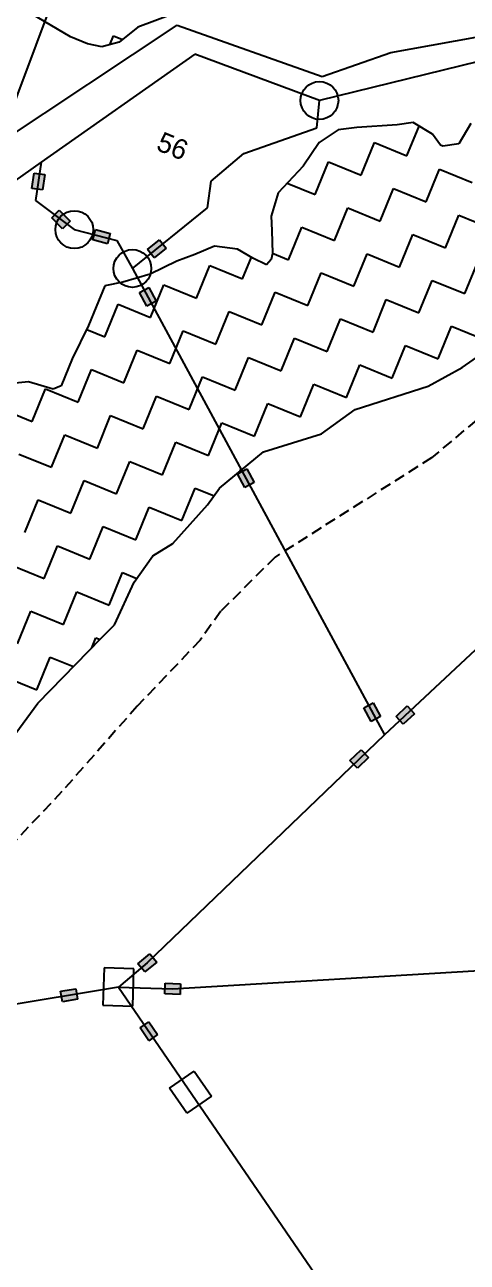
# Model space of a CAD drawing. Header units: metres. Extents: x 318181 to 320500, y 1884939 to 1886512.
# Drawn here: x 319774 to 319977, y 1885584 to 1886151 of the extents above; entities that cross this region are included whole.
import ezdxf

# ---------------------------------------------------------------- set-up
doc = ezdxf.new("R2010")
doc.units = ezdxf.units.M
doc.linetypes.add('DASHED', pattern=[0.75, 0.5, -0.25])
for name, color, linetype in [('LINE_FOOTPATH', 1, 'DASHED'), ('POLY_HATCH', 12, 'Continuous'), ('POLY_PARCEL', 6, 'Continuous'), ('POLY_WATER', 4, 'Continuous'), ('SYM_STONE', 1, 'Continuous'), ('TEXT_PARCEL', 7, 'Continuous')]:
    doc.layers.add(name, color=color, linetype=linetype)
doc.styles.add('TEXT_MAP', font='')
doc.styles.get('TEXT_MAP').set_extended_font_data('Kruti Dev 050')

msp = doc.modelspace()

# ---------------------------------------------------------------- hatches: boundary and pattern name
for points in [[(319777.63, 1886076.48), (319782.47, 1886075.76), (319783.5, 1886082.77), (319778.66, 1886083.48)], [(319790.16, 1886066.42), (319786.68, 1886062.98), (319791.66, 1886057.95), (319795.14, 1886061.39)], [(319812.34, 1886051.09), (319813.56, 1886055.83), (319806.7, 1886057.6), (319805.48, 1886052.85)], [(319830.57, 1886048.44), (319833.64, 1886044.63), (319839.15, 1886049.08), (319836.08, 1886052.89)], [(319831.19, 1886031), (319826.88, 1886028.67), (319830.25, 1886022.44), (319834.56, 1886024.77)], [(319875.16, 1885939.34), (319879.47, 1885941.67), (319876.11, 1885947.9), (319871.8, 1885945.57)], [(319933.18, 1885832.01), (319937.49, 1885834.34), (319934.12, 1885840.57), (319929.81, 1885838.24)], [(319944.55, 1885834.33), (319947.89, 1885830.75), (319953.07, 1885835.58), (319949.72, 1885839.16)], [(319931.93, 1885815.58), (319928.53, 1885819.11), (319923.43, 1885814.2), (319926.83, 1885810.67)], [(319826.23, 1885720.95), (319829.38, 1885717.2), (319834.81, 1885721.75), (319831.66, 1885725.5)], [(319838.66, 1885712.02), (319838.49, 1885707.12), (319845.57, 1885706.88), (319845.73, 1885711.78)], [(319798.54, 1885704.66), (319797.74, 1885709.49), (319790.75, 1885708.33), (319791.56, 1885703.5)], [(319831.22, 1885694.3), (319827.18, 1885691.53), (319831.19, 1885685.69), (319835.23, 1885688.46)]]:
    msp.add_hatch(color=256).paths.add_polyline_path(points)

# ---------------------------------------------------------------- linework, layer by layer
for p, q in [((319777.63, 1886076.48), (319778.66, 1886083.48)), ((319778.66, 1886083.48), (319783.5, 1886082.77)), ((319783.5, 1886082.77), (319782.47, 1886075.76)), ((319782.47, 1886075.76), (319777.63, 1886076.48)), ((319786.68, 1886062.98), (319790.16, 1886066.42)), ((319790.16, 1886066.42), (319795.14, 1886061.39)), ((319791.66, 1886057.95), (319786.68, 1886062.98)), ((319795.14, 1886061.39), (319791.66, 1886057.95)), ((319805.48, 1886052.85), (319806.7, 1886057.6)), ((319806.7, 1886057.6), (319813.56, 1886055.83)), ((319812.34, 1886051.09), (319805.48, 1886052.85)), ((319813.56, 1886055.83), (319812.34, 1886051.09)), ((319830.57, 1886048.44), (319836.08, 1886052.89)), ((319836.08, 1886052.89), (319839.15, 1886049.08)), ((319833.64, 1886044.63), (319830.57, 1886048.44)), ((319839.15, 1886049.08), (319833.64, 1886044.63)), ((319826.88, 1886028.67), (319831.19, 1886031)), ((319831.19, 1886031), (319834.56, 1886024.77)), ((319830.25, 1886022.44), (319826.88, 1886028.67)), ((319834.56, 1886024.77), (319830.25, 1886022.44)), ((319871.8, 1885945.57), (319876.11, 1885947.9)), ((319875.16, 1885939.34), (319871.8, 1885945.57)), ((319876.11, 1885947.9), (319879.47, 1885941.67)), ((319879.47, 1885941.67), (319875.16, 1885939.34)), ((319929.81, 1885838.24), (319934.12, 1885840.57)), ((319933.18, 1885832.01), (319929.81, 1885838.24)), ((319934.12, 1885840.57), (319937.49, 1885834.34)), ((319944.55, 1885834.33), (319949.72, 1885839.16)), ((319949.72, 1885839.16), (319953.07, 1885835.58)), ((319937.49, 1885834.34), (319933.18, 1885832.01)), ((319947.89, 1885830.75), (319944.55, 1885834.33)), ((319953.07, 1885835.58), (319947.89, 1885830.75)), ((319923.43, 1885814.2), (319928.53, 1885819.11)), ((319926.83, 1885810.67), (319923.43, 1885814.2)), ((319931.93, 1885815.58), (319926.83, 1885810.67)), ((319928.53, 1885819.11), (319931.93, 1885815.58)), ((319826.23, 1885720.95), (319831.66, 1885725.5)), ((319831.66, 1885725.5), (319834.81, 1885721.75)), ((319829.38, 1885717.2), (319826.23, 1885720.95)), ((319834.81, 1885721.75), (319829.38, 1885717.2)), ((319838.49, 1885707.12), (319838.66, 1885712.02)), ((319838.66, 1885712.02), (319845.73, 1885711.78)), ((319845.73, 1885711.78), (319845.57, 1885706.88)), ((319790.75, 1885708.33), (319797.74, 1885709.49)), ((319791.56, 1885703.5), (319790.75, 1885708.33)), ((319797.74, 1885709.49), (319798.54, 1885704.66)), ((319845.57, 1885706.88), (319838.49, 1885707.12)), ((319798.54, 1885704.66), (319791.56, 1885703.5)), ((319827.18, 1885691.53), (319831.22, 1885694.3)), ((319831.19, 1885685.69), (319827.18, 1885691.53)), ((319831.22, 1885694.3), (319835.23, 1885688.46)), ((319835.23, 1885688.46), (319831.19, 1885685.69))]:
    msp.add_line(p, q)
for centre in [(319909.44, 1886116.76), (319797.05, 1886057.55), (319823.68, 1886039.74)]:
    msp.add_circle(centre, 8.66)
at = {"layer": 'LINE_FOOTPATH', "ltscale": 10}
for p, q in [((320015.84, 1885999.16), (319960.83, 1885952.93)), ((319960.83, 1885952.93), (319889.12, 1885907.44)), ((319889.12, 1885907.44), (319864.23, 1885882.56)), ((319864.23, 1885882.56), (319854.79, 1885869.36)), ((319854.79, 1885869.36), (319825.94, 1885839.08)), ((319825.94, 1885839.08), (319791.35, 1885799.93)), ((319791.35, 1885799.93), (319746.1, 1885751.82))]:
    msp.add_line(p, q, dxfattribs=at)
at = {"layer": 'POLY_HATCH'}
for p, q in [((319851.97, 1886159.97), (319826.19, 1886150.35)), ((319795.23, 1886145.93), (319777.47, 1886156.51)), ((319826.19, 1886150.35), (319817.55, 1886143.47)), ((319803.08, 1886142.72), (319795.23, 1886145.93)), ((319809.59, 1886141.32), (319803.08, 1886142.72)), ((319817.55, 1886143.47), (319809.59, 1886141.32)), ((319917.96, 1886103.29), (319909.25, 1886097.57)), ((319926.55, 1886104.42), (319917.96, 1886103.29)), ((319945, 1886105.57), (319926.55, 1886104.42)), ((319952.38, 1886106.61), (319945, 1886105.57)), ((319961.22, 1886101.27), (319952.38, 1886106.61)), ((319978.9, 1886106.22), (319973.35, 1886096.89)), ((319909.25, 1886097.57), (319901.9, 1886086.67)), ((319964.97, 1886096.26), (319961.22, 1886101.27)), ((319965.97, 1886095.85), (319964.97, 1886096.26)), ((319973.35, 1886096.89), (319965.97, 1886095.85)), ((319901.9, 1886086.67), (319890.55, 1886074.5)), ((319890.55, 1886074.5), (319887.28, 1886063.66)), ((319887.28, 1886063.66), (319887.54, 1886057.18)), ((319887.54, 1886057.18), (319887.86, 1886046.62)), ((319861.37, 1886049.91), (319852.27, 1886046.09)), ((319871.82, 1886048.53), (319861.37, 1886049.91)), ((319878.88, 1886044.5), (319871.82, 1886048.53)), ((319887.86, 1886046.62), (319887.35, 1886043.93)), ((319844.07, 1886043.06), (319831.77, 1886037.08)), ((319852.27, 1886046.09), (319844.07, 1886043.06)), ((319885.13, 1886041.36), (319878.88, 1886044.5)), ((319887.35, 1886043.93), (319885.13, 1886041.36)), ((319831.77, 1886037.08), (319819.27, 1886033.48)), ((319811.05, 1886031.82), (319807.1, 1886022.14)), ((319819.27, 1886033.48), (319811.05, 1886031.82)), ((319807.1, 1886022.14), (319803.58, 1886013.53)), ((319803.58, 1886013.53), (319796.14, 1885998.37)), ((319974.94, 1885994.37), (320004.47, 1886015.16)), ((319796.14, 1885998.37), (319791.09, 1885986)), ((319959.23, 1885985.72), (319974.94, 1885994.37)), ((319776.09, 1885987.73), (319763.67, 1885986.53)), ((319787.3, 1885984.41), (319776.09, 1885987.73)), ((319791.09, 1885986), (319787.3, 1885984.41)), ((319925.86, 1885975.01), (319959.23, 1885985.72)), ((319910.33, 1885963.97), (319925.86, 1885975.01)), ((319883.75, 1885955.7), (319910.33, 1885963.97)), ((319863.6, 1885939.01), (319883.75, 1885955.7)), ((319858.16, 1885931.38), (319863.6, 1885939.01)), ((319842.19, 1885913.57), (319858.16, 1885931.38)), ((319832.98, 1885908.06), (319842.19, 1885913.57)), ((319824.52, 1885895.86), (319832.98, 1885908.06)), ((319815.41, 1885876.4), (319824.52, 1885895.86)), ((319809.39, 1885870.17), (319815.41, 1885876.4)), ((319780.33, 1885840.47), (319809.39, 1885870.17)), ((319768.55, 1885824.41), (319780.33, 1885840.47))]:
    msp.add_line(p, q, dxfattribs=at)
at = {"layer": 'POLY_HATCH', "linetype": 'Continuous'}
for p, q in [((319813.32, 1886142.33), (319814.97, 1886146.36)), ((319814.97, 1886146.36), (319819.07, 1886144.68)), ((319949.57, 1886091.39), (319955.11, 1886104.96)), ((319928.51, 1886082.54), (319934.61, 1886097.49)), ((319934.61, 1886097.49), (319949.57, 1886091.39)), ((319907.44, 1886073.69), (319913.55, 1886088.65)), ((319913.55, 1886088.65), (319928.51, 1886082.54)), ((319958.42, 1886070.32), (319964.52, 1886085.28)), ((319964.52, 1886085.28), (319979.48, 1886079.17)), ((319894.66, 1886078.91), (319907.44, 1886073.69)), ((319937.35, 1886061.48), (319943.46, 1886076.43)), ((319943.46, 1886076.43), (319958.42, 1886070.32)), ((319916.29, 1886052.63), (319922.4, 1886067.58)), ((319922.4, 1886067.58), (319937.35, 1886061.48)), ((319967.26, 1886049.26), (319973.37, 1886064.22)), ((319973.37, 1886064.22), (319988.33, 1886058.11)), ((319895.23, 1886043.78), (319901.33, 1886058.74)), ((319901.33, 1886058.74), (319916.29, 1886052.63)), ((319946.2, 1886040.41), (319952.31, 1886055.37)), ((319952.31, 1886055.37), (319967.26, 1886049.26)), ((319887.86, 1886046.79), (319895.23, 1886043.78)), ((319925.14, 1886031.56), (319931.25, 1886046.52)), ((319931.25, 1886046.52), (319946.2, 1886040.41)), ((319853.1, 1886026.08), (319859.21, 1886041.04)), ((319859.21, 1886041.04), (319874.16, 1886034.93)), ((319874.16, 1886034.93), (319878.22, 1886044.87)), ((319976.11, 1886028.2), (319982.22, 1886043.15)), ((319904.07, 1886022.72), (319910.18, 1886037.67)), ((319910.18, 1886037.67), (319925.14, 1886031.56)), ((319832.04, 1886017.24), (319838.14, 1886032.19)), ((319838.14, 1886032.19), (319853.1, 1886026.08)), ((319955.05, 1886019.35), (319961.16, 1886034.3)), ((319961.16, 1886034.3), (319976.11, 1886028.2)), ((319883.01, 1886013.87), (319889.12, 1886028.82)), ((319889.12, 1886028.82), (319904.07, 1886022.72)), ((319933.99, 1886010.5), (319940.09, 1886025.46)), ((319940.09, 1886025.46), (319955.05, 1886019.35)), ((319810.97, 1886008.39), (319817.08, 1886023.34)), ((319817.08, 1886023.34), (319832.04, 1886017.24)), ((319861.95, 1886005.02), (319868.06, 1886019.98)), ((319868.06, 1886019.98), (319883.01, 1886013.87)), ((319912.92, 1886001.65), (319919.03, 1886016.61)), ((319919.03, 1886016.61), (319933.99, 1886010.5)), ((319963.9, 1885998.29), (319970, 1886013.24)), ((319970, 1886013.24), (319984.96, 1886007.13)), ((319802.72, 1886011.76), (319810.97, 1886008.39)), ((319840.88, 1885996.17), (319846.99, 1886011.13)), ((319846.99, 1886011.13), (319861.95, 1886005.02)), ((319891.86, 1885992.8), (319897.97, 1886007.76)), ((319897.97, 1886007.76), (319912.92, 1886001.65)), ((319819.82, 1885987.32), (319825.93, 1886002.28)), ((319825.93, 1886002.28), (319840.88, 1885996.17)), ((319942.83, 1885989.44), (319948.94, 1886004.39)), ((319948.94, 1886004.39), (319963.9, 1885998.29)), ((319870.8, 1885983.96), (319876.9, 1885998.91)), ((319876.9, 1885998.91), (319891.86, 1885992.8)), ((319921.77, 1885980.59), (319927.88, 1885995.55)), ((319927.88, 1885995.55), (319942.83, 1885989.44)), ((319798.76, 1885978.48), (319804.87, 1885993.43)), ((319804.87, 1885993.43), (319819.82, 1885987.32)), ((319849.73, 1885975.11), (319855.84, 1885990.06)), ((319855.84, 1885990.06), (319870.8, 1885983.96)), ((319777.69, 1885969.63), (319783.8, 1885984.58)), ((319783.8, 1885984.58), (319798.76, 1885978.48)), ((319900.71, 1885971.74), (319906.81, 1885986.7)), ((319906.81, 1885986.7), (319921.77, 1885980.59)), ((319828.67, 1885966.26), (319834.78, 1885981.22)), ((319834.78, 1885981.22), (319849.73, 1885975.11)), ((319762.74, 1885975.74), (319777.69, 1885969.63)), ((319879.64, 1885962.89), (319885.75, 1885977.85)), ((319885.75, 1885977.85), (319900.71, 1885971.74)), ((319807.61, 1885957.41), (319813.71, 1885972.37)), ((319813.71, 1885972.37), (319828.67, 1885966.26)), ((319858.58, 1885954.05), (319864.69, 1885969)), ((319864.69, 1885969), (319879.64, 1885962.89)), ((319786.54, 1885948.57), (319792.65, 1885963.52)), ((319792.65, 1885963.52), (319807.61, 1885957.41)), ((319837.52, 1885945.2), (319843.62, 1885960.15)), ((319843.62, 1885960.15), (319858.58, 1885954.05)), ((319771.59, 1885954.67), (319786.54, 1885948.57)), ((319816.45, 1885936.35), (319822.56, 1885951.31)), ((319822.56, 1885951.31), (319837.52, 1885945.2)), ((319873.1, 1885946.88), (319873.54, 1885947.94)), ((319873.54, 1885947.94), (319874.1, 1885947.71)), ((319795.39, 1885927.5), (319801.5, 1885942.46)), ((319801.5, 1885942.46), (319816.45, 1885936.35)), ((319846.36, 1885924.13), (319852.47, 1885939.09)), ((319852.47, 1885939.09), (319861.14, 1885935.55)), ((319774.33, 1885918.65), (319780.43, 1885933.61)), ((319780.43, 1885933.61), (319795.39, 1885927.5)), ((319825.3, 1885915.29), (319831.41, 1885930.24)), ((319831.41, 1885930.24), (319846.36, 1885924.13)), ((319804.24, 1885906.44), (319810.35, 1885921.39)), ((319810.35, 1885921.39), (319825.3, 1885915.29)), ((319783.17, 1885897.59), (319789.28, 1885912.55)), ((319789.28, 1885912.55), (319804.24, 1885906.44)), ((319768.22, 1885903.7), (319783.17, 1885897.59)), ((319813.09, 1885885.38), (319819.19, 1885900.33)), ((319819.19, 1885900.33), (319825.76, 1885897.65)), ((319792.02, 1885876.53), (319798.13, 1885891.48)), ((319798.13, 1885891.48), (319813.09, 1885885.38)), ((319770.96, 1885867.68), (319777.07, 1885882.64)), ((319777.07, 1885882.64), (319792.02, 1885876.53)), ((319805.08, 1885865.76), (319806.98, 1885870.42)), ((319806.98, 1885870.42), (319808.87, 1885869.65)), ((319779.81, 1885846.62), (319785.91, 1885861.57)), ((319785.91, 1885861.57), (319796.68, 1885857.18)), ((319764.85, 1885852.72), (319779.81, 1885846.62))]:
    msp.add_line(p, q, dxfattribs=at)
at = {"layer": 'POLY_PARCEL'}
for p, q in [((319762.65, 1886097.19), (319838.65, 1886300.24)), ((319908.22, 1886104.2), (319909.44, 1886116.76)), ((319874.74, 1886092.52), (319908.22, 1886104.2)), ((319859.76, 1886079.7), (319874.74, 1886092.52)), ((319781.87, 1886088.5), (319779.29, 1886070.94)), ((319858.14, 1886067.55), (319859.76, 1886079.7)), ((319779.29, 1886070.94), (319797.05, 1886057.55)), ((319823.68, 1886039.74), (319858.14, 1886067.55)), ((319797.05, 1886057.55), (319816.5, 1886052.55)), ((319816.5, 1886052.55), (319823.68, 1886039.74)), ((319823.68, 1886039.74), (319939.21, 1885825.99)), ((319939.21, 1885825.99), (320069.83, 1885948)), ((319939.21, 1885825.99), (319830.52, 1885721.35)), ((319830.52, 1885721.35), (319817.3, 1885710.28)), ((319842.11, 1885709.45), (319996.93, 1885718.72)), ((319817.3, 1885710.28), (319600.23, 1885674.04)), ((319817.3, 1885710.28), (319842.11, 1885709.45)), ((319817.3, 1885710.28), (320001.51, 1885441.73))]:
    msp.add_line(p, q, dxfattribs=at)
at = {"layer": 'POLY_WATER'}
for p, q in [((319762.65, 1886097.19), (319844.2, 1886151.37)), ((319844.2, 1886151.37), (319910.66, 1886127.82)), ((319942.16, 1886138.77), (320020.62, 1886152.92)), ((320037.04, 1886148.06), (319909.44, 1886116.76)), ((319852.3, 1886137.93), (319781.87, 1886088.5)), ((319909.44, 1886116.76), (319852.3, 1886137.93)), ((319910.66, 1886127.82), (319942.16, 1886138.77)), ((319781.87, 1886088.5), (319757.9, 1886071.68))]:
    msp.add_line(p, q, dxfattribs=at)
at = {"layer": 'SYM_STONE'}
for p, q in [((319810.77, 1885719.04), (319810.2, 1885701.97)), ((319824.39, 1885718.58), (319810.77, 1885719.04)), ((319823.82, 1885701.51), (319824.39, 1885718.58)), ((319810.2, 1885701.97), (319823.82, 1885701.51)), ((319840.7, 1885663.97), (319852.07, 1885671.77)), ((319852.07, 1885671.77), (319860, 1885660.2)), ((319848.63, 1885652.4), (319840.7, 1885663.97)), ((319860, 1885660.2), (319848.63, 1885652.4))]:
    msp.add_line(p, q, dxfattribs=at)

# ---------------------------------------------------------------- texts
at = {"layer": 'TEXT_PARCEL', "style": 'TEXT_MAP'}
msp.add_text('56', height=9.159, rotation=337.7852, dxfattribs=at).set_placement((319834.11, 1886094.24))

doc.saveas('drawing.dxf')
